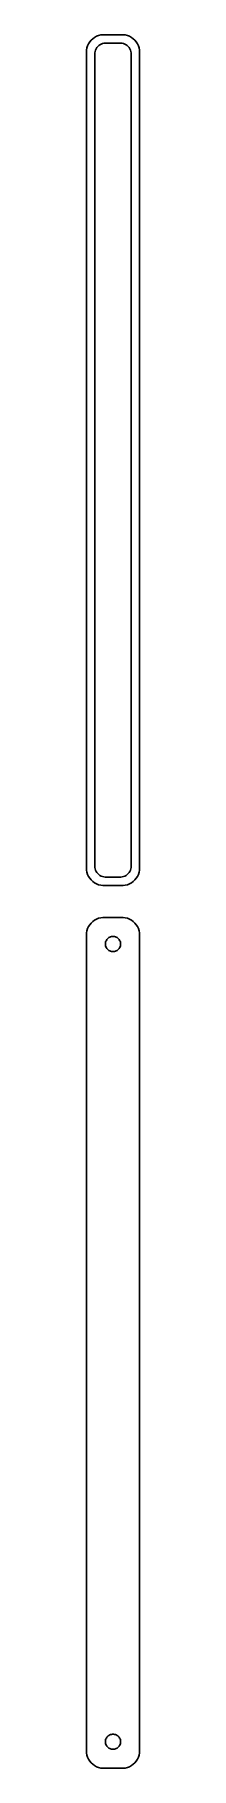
# Model space of a CAD drawing. Header units: metres. Extents: x -8 to 8, y 378 to 867.
import ezdxf

# ---------------------------------------------------------------- set-up
doc = ezdxf.new("R2010")
doc.units = ezdxf.units.M

msp = doc.modelspace()

# ---------------------------------------------------------------- linework, layer by layer
for p, q in [((-5.68712, 865.853), (-6.14484, 865.423)), ((-5.17912, 866.222), (-5.68712, 865.853)), ((-4.62889, 866.524), (-5.17912, 866.222)), ((-4.04507, 866.755), (-4.62889, 866.524)), ((-3.4369, 866.911), (-4.04507, 866.755)), ((-2.81395, 866.99), (-3.4369, 866.911)), ((2.81395, 866.99), (-2.81395, 866.99)), ((3.4369, 866.911), (2.81395, 866.99)), ((4.04507, 866.755), (3.4369, 866.911)), ((4.62889, 866.524), (4.04507, 866.755)), ((5.17912, 866.222), (4.62889, 866.524)), ((5.68712, 865.853), (5.17912, 866.222)), ((6.14484, 865.423), (5.68712, 865.853)), ((-7.46057, 862.627), (-7.5, 862)), ((-7.5, 862), (-7.5, 632)), ((-7.34291, 863.243), (-7.46057, 862.627)), ((-7.14888, 863.841), (-7.34291, 863.243)), ((-6.88153, 864.409), (-7.14888, 863.841)), ((-6.54507, 864.939), (-6.88153, 864.409)), ((-6.14484, 865.423), (-6.54507, 864.939)), ((-5.11292, 861.5), (-5.08836, 861.89)), ((-5.11292, 632.5), (-5.11292, 861.5)), ((-5.08836, 861.89), (-5.01512, 862.274)), ((-5.01512, 862.274), (-4.89432, 862.646)), ((-4.89432, 862.646), (-4.72786, 863)), ((-4.72786, 863), (-4.5184, 863.33)), ((-4.5184, 863.33), (-4.26921, 863.631)), ((-4.26921, 863.631), (-3.98424, 863.899)), ((-3.98424, 863.899), (-3.66798, 864.128)), ((-3.66798, 864.128), (-3.32541, 864.317)), ((-3.32541, 864.317), (-2.96194, 864.461)), ((-2.96194, 864.461), (-2.5833, 864.558)), ((-2.5833, 864.558), (-2.19545, 864.607)), ((-2.19545, 864.607), (2.19545, 864.607)), ((2.19545, 864.607), (2.5833, 864.558)), ((2.5833, 864.558), (2.96194, 864.461)), ((2.96194, 864.461), (3.32541, 864.317)), ((3.32541, 864.317), (3.66798, 864.128)), ((3.66798, 864.128), (3.98424, 863.899)), ((3.98424, 863.899), (4.26921, 863.631)), ((4.26921, 863.631), (4.5184, 863.33)), ((4.5184, 863.33), (4.72786, 863)), ((4.72786, 863), (4.89432, 862.646)), ((4.89432, 862.646), (5.01512, 862.274)), ((5.01512, 862.274), (5.08836, 861.89)), ((5.08836, 861.89), (5.11292, 861.5)), ((5.11292, 861.5), (5.11292, 632.5)), ((6.54507, 864.939), (6.14484, 865.423)), ((6.88153, 864.409), (6.54507, 864.939)), ((7.14888, 863.841), (6.88153, 864.409)), ((7.34291, 863.243), (7.14888, 863.841)), ((7.46057, 862.627), (7.34291, 863.243)), ((7.5, 862), (7.46057, 862.627)), ((7.5, 632), (7.5, 862)), ((-7.5, 632), (-7.46057, 631.373)), ((-7.46057, 631.373), (-7.34291, 630.757)), ((-5.08836, 632.11), (-5.11292, 632.5)), ((-5.01512, 631.726), (-5.08836, 632.11)), ((-4.89432, 631.354), (-5.01512, 631.726)), ((-4.72786, 631), (-4.89432, 631.354)), ((-4.5184, 630.67), (-4.72786, 631)), ((4.72786, 631), (4.5184, 630.67)), ((4.89432, 631.354), (4.72786, 631)), ((5.01512, 631.726), (4.89432, 631.354)), ((5.08836, 632.11), (5.01512, 631.726)), ((5.11292, 632.5), (5.08836, 632.11)), ((7.34291, 630.757), (7.46057, 631.373)), ((7.46057, 631.373), (7.5, 632)), ((-7.34291, 630.757), (-7.14888, 630.159)), ((-7.14888, 630.159), (-6.88153, 629.591)), ((-6.88153, 629.591), (-6.54507, 629.061)), ((-6.54507, 629.061), (-6.14484, 628.577)), ((-6.14484, 628.577), (-5.68712, 628.147)), ((-5.68712, 628.147), (-5.17912, 627.778)), ((-5.17912, 627.778), (-4.62889, 627.476)), ((-4.62889, 627.476), (-4.04507, 627.245)), ((-4.26921, 630.369), (-4.5184, 630.67)), ((-3.98424, 630.101), (-4.26921, 630.369)), ((-4.04507, 627.245), (-3.4369, 627.089)), ((-3.66798, 629.872), (-3.98424, 630.101)), ((-3.32541, 629.683), (-3.66798, 629.872)), ((-3.4369, 627.089), (-2.81395, 627.01)), ((-2.96194, 629.539), (-3.32541, 629.683)), ((-2.5833, 629.442), (-2.96194, 629.539)), ((-2.81395, 627.01), (2.81395, 627.01)), ((-2.19545, 629.393), (-2.5833, 629.442)), ((2.19545, 629.393), (-2.19545, 629.393)), ((2.5833, 629.442), (2.19545, 629.393)), ((2.96194, 629.539), (2.5833, 629.442)), ((2.81395, 627.01), (3.4369, 627.089)), ((3.32541, 629.683), (2.96194, 629.539)), ((3.66798, 629.872), (3.32541, 629.683)), ((3.4369, 627.089), (4.04507, 627.245)), ((3.98424, 630.101), (3.66798, 629.872)), ((4.26921, 630.369), (3.98424, 630.101)), ((4.04507, 627.245), (4.62889, 627.476)), ((4.5184, 630.67), (4.26921, 630.369)), ((4.62889, 627.476), (5.17912, 627.778)), ((5.17912, 627.778), (5.68712, 628.147)), ((5.68712, 628.147), (6.14484, 628.577)), ((6.14484, 628.577), (6.54507, 629.061)), ((6.54507, 629.061), (6.88153, 629.591)), ((6.88153, 629.591), (7.14888, 630.159)), ((7.14888, 630.159), (7.34291, 630.757)), ((-6.14484, 616.423), (-6.54507, 615.939)), ((-5.68712, 616.853), (-6.14484, 616.423)), ((-5.17912, 617.222), (-5.68712, 616.853)), ((-4.62889, 617.524), (-5.17912, 617.222)), ((-4.04507, 617.755), (-4.62889, 617.524)), ((-3.4369, 617.911), (-4.04507, 617.755)), ((-2.81395, 617.99), (-3.4369, 617.911)), ((2.81395, 617.99), (-2.81395, 617.99)), ((3.4369, 617.911), (2.81395, 617.99)), ((4.04507, 617.755), (3.4369, 617.911)), ((4.62889, 617.524), (4.04507, 617.755)), ((5.17912, 617.222), (4.62889, 617.524)), ((5.68712, 616.853), (5.17912, 617.222)), ((6.14484, 616.423), (5.68712, 616.853)), ((6.54507, 615.939), (6.14484, 616.423)), ((-7.46057, 613.627), (-7.5, 613)), ((-7.5, 613), (-7.5, 383)), ((-7.34291, 614.243), (-7.46057, 613.627)), ((-7.14888, 614.841), (-7.34291, 614.243)), ((-6.88153, 615.409), (-7.14888, 614.841)), ((-6.54507, 615.939), (-6.88153, 615.409)), ((-2.06821, 611.031), (-1.98534, 611.286)), ((-1.98534, 611.286), (-1.87117, 611.529)), ((-1.87117, 611.529), (-1.72748, 611.755)), ((-1.72748, 611.755), (-1.55655, 611.962)), ((-1.55655, 611.962), (-1.36108, 612.145)), ((-1.36108, 612.145), (-1.14413, 612.303)), ((-1.14413, 612.303), (-0.909149, 612.432)), ((-0.909149, 612.432), (-0.659836, 612.531)), ((-0.659836, 612.531), (-0.400101, 612.597)), ((-0.400101, 612.597), (-0.134064, 612.631)), ((-0.134064, 612.631), (0.134064, 612.631)), ((0.134064, 612.631), (0.400101, 612.597)), ((0.400101, 612.597), (0.659836, 612.531)), ((0.659836, 612.531), (0.909149, 612.432)), ((0.909149, 612.432), (1.14413, 612.303)), ((1.14413, 612.303), (1.36108, 612.145)), ((1.36108, 612.145), (1.55655, 611.962)), ((1.55655, 611.962), (1.72748, 611.755)), ((1.72748, 611.755), (1.87117, 611.529)), ((1.87117, 611.529), (1.98534, 611.286)), ((1.98534, 611.286), (2.06821, 611.031)), ((6.88153, 615.409), (6.54507, 615.939)), ((7.14888, 614.841), (6.88153, 615.409)), ((7.34291, 614.243), (7.14888, 614.841)), ((7.46057, 613.627), (7.34291, 614.243)), ((7.5, 613), (7.46057, 613.627)), ((7.5, 383), (7.5, 613)), ((-2.13528, 610.5), (-2.11845, 610.768)), ((-2.11845, 610.232), (-2.13528, 610.5)), ((-2.11845, 610.768), (-2.06821, 611.031)), ((-2.06821, 609.969), (-2.11845, 610.232)), ((-1.98534, 609.714), (-2.06821, 609.969)), ((-1.87117, 609.471), (-1.98534, 609.714)), ((-1.72748, 609.245), (-1.87117, 609.471)), ((-1.55655, 609.038), (-1.72748, 609.245)), ((-1.36108, 608.855), (-1.55655, 609.038)), ((-1.14413, 608.697), (-1.36108, 608.855)), ((-0.909149, 608.568), (-1.14413, 608.697)), ((-0.659836, 608.469), (-0.909149, 608.568)), ((-0.400101, 608.403), (-0.659836, 608.469)), ((-0.134064, 608.369), (-0.400101, 608.403)), ((0.134064, 608.369), (-0.134064, 608.369)), ((0.400101, 608.403), (0.134064, 608.369)), ((0.659836, 608.469), (0.400101, 608.403)), ((0.909149, 608.568), (0.659836, 608.469)), ((1.14413, 608.697), (0.909149, 608.568)), ((1.36108, 608.855), (1.14413, 608.697)), ((1.55655, 609.038), (1.36108, 608.855)), ((1.72748, 609.245), (1.55655, 609.038)), ((1.87117, 609.471), (1.72748, 609.245)), ((1.98534, 609.714), (1.87117, 609.471)), ((2.06821, 609.969), (1.98534, 609.714)), ((2.06821, 611.031), (2.11845, 610.768)), ((2.11845, 610.232), (2.06821, 609.969)), ((2.11845, 610.768), (2.13528, 610.5)), ((2.13528, 610.5), (2.11845, 610.232)), ((-1.98534, 386.286), (-1.87117, 386.529)), ((-1.87117, 386.529), (-1.72748, 386.755)), ((-1.72748, 386.755), (-1.55655, 386.962)), ((-1.55655, 386.962), (-1.36108, 387.145)), ((-1.36108, 387.145), (-1.14413, 387.303)), ((-1.14413, 387.303), (-0.909149, 387.432)), ((-0.909149, 387.432), (-0.659836, 387.531)), ((-0.659836, 387.531), (-0.400101, 387.597)), ((-0.400101, 387.597), (-0.134064, 387.631)), ((-0.134064, 387.631), (0.134064, 387.631)), ((0.134064, 387.631), (0.400101, 387.597)), ((0.400101, 387.597), (0.659836, 387.531)), ((0.659836, 387.531), (0.909149, 387.432)), ((0.909149, 387.432), (1.14413, 387.303)), ((1.14413, 387.303), (1.36108, 387.145)), ((1.36108, 387.145), (1.55655, 386.962)), ((1.55655, 386.962), (1.72748, 386.755)), ((1.72748, 386.755), (1.87117, 386.529)), ((1.87117, 386.529), (1.98534, 386.286)), ((-7.5, 383), (-7.46057, 382.373)), ((-7.46057, 382.373), (-7.34291, 381.757)), ((-7.34291, 381.757), (-7.14888, 381.159)), ((-2.13528, 385.5), (-2.11845, 385.768)), ((-2.11845, 385.232), (-2.13528, 385.5)), ((-2.11845, 385.768), (-2.06821, 386.031)), ((-2.06821, 384.969), (-2.11845, 385.232)), ((-2.06821, 386.031), (-1.98534, 386.286)), ((-1.98534, 384.714), (-2.06821, 384.969)), ((-1.87117, 384.471), (-1.98534, 384.714)), ((-1.72748, 384.245), (-1.87117, 384.471)), ((-1.55655, 384.038), (-1.72748, 384.245)), ((-1.36108, 383.855), (-1.55655, 384.038)), ((-1.14413, 383.697), (-1.36108, 383.855)), ((-0.909149, 383.568), (-1.14413, 383.697)), ((-0.659836, 383.469), (-0.909149, 383.568)), ((-0.400101, 383.403), (-0.659836, 383.469)), ((-0.134064, 383.369), (-0.400101, 383.403)), ((0.134064, 383.369), (-0.134064, 383.369)), ((0.400101, 383.403), (0.134064, 383.369)), ((0.659836, 383.469), (0.400101, 383.403)), ((0.909149, 383.568), (0.659836, 383.469)), ((1.14413, 383.697), (0.909149, 383.568)), ((1.36108, 383.855), (1.14413, 383.697)), ((1.55655, 384.038), (1.36108, 383.855)), ((1.72748, 384.245), (1.55655, 384.038)), ((1.87117, 384.471), (1.72748, 384.245)), ((1.98534, 384.714), (1.87117, 384.471)), ((1.98534, 386.286), (2.06821, 386.031)), ((2.06821, 384.969), (1.98534, 384.714)), ((2.06821, 386.031), (2.11845, 385.768)), ((2.11845, 385.232), (2.06821, 384.969)), ((2.11845, 385.768), (2.13528, 385.5)), ((2.13528, 385.5), (2.11845, 385.232)), ((7.14888, 381.159), (7.34291, 381.757)), ((7.34291, 381.757), (7.46057, 382.373)), ((7.46057, 382.373), (7.5, 383)), ((-7.14888, 381.159), (-6.88153, 380.591)), ((-6.88153, 380.591), (-6.54507, 380.061)), ((-6.54507, 380.061), (-6.14484, 379.577)), ((-6.14484, 379.577), (-5.68712, 379.147)), ((-5.68712, 379.147), (-5.17912, 378.778)), ((-5.17912, 378.778), (-4.62889, 378.476)), ((-4.62889, 378.476), (-4.04507, 378.245)), ((-4.04507, 378.245), (-3.4369, 378.089)), ((-3.4369, 378.089), (-2.81395, 378.01)), ((-2.81395, 378.01), (2.81395, 378.01)), ((2.81395, 378.01), (3.4369, 378.089)), ((3.4369, 378.089), (4.04507, 378.245)), ((4.04507, 378.245), (4.62889, 378.476)), ((4.62889, 378.476), (5.17912, 378.778)), ((5.17912, 378.778), (5.68712, 379.147)), ((5.68712, 379.147), (6.14484, 379.577)), ((6.14484, 379.577), (6.54507, 380.061)), ((6.54507, 380.061), (6.88153, 380.591)), ((6.88153, 380.591), (7.14888, 381.159))]:
    msp.add_line(p, q)

doc.saveas('drawing.dxf')
